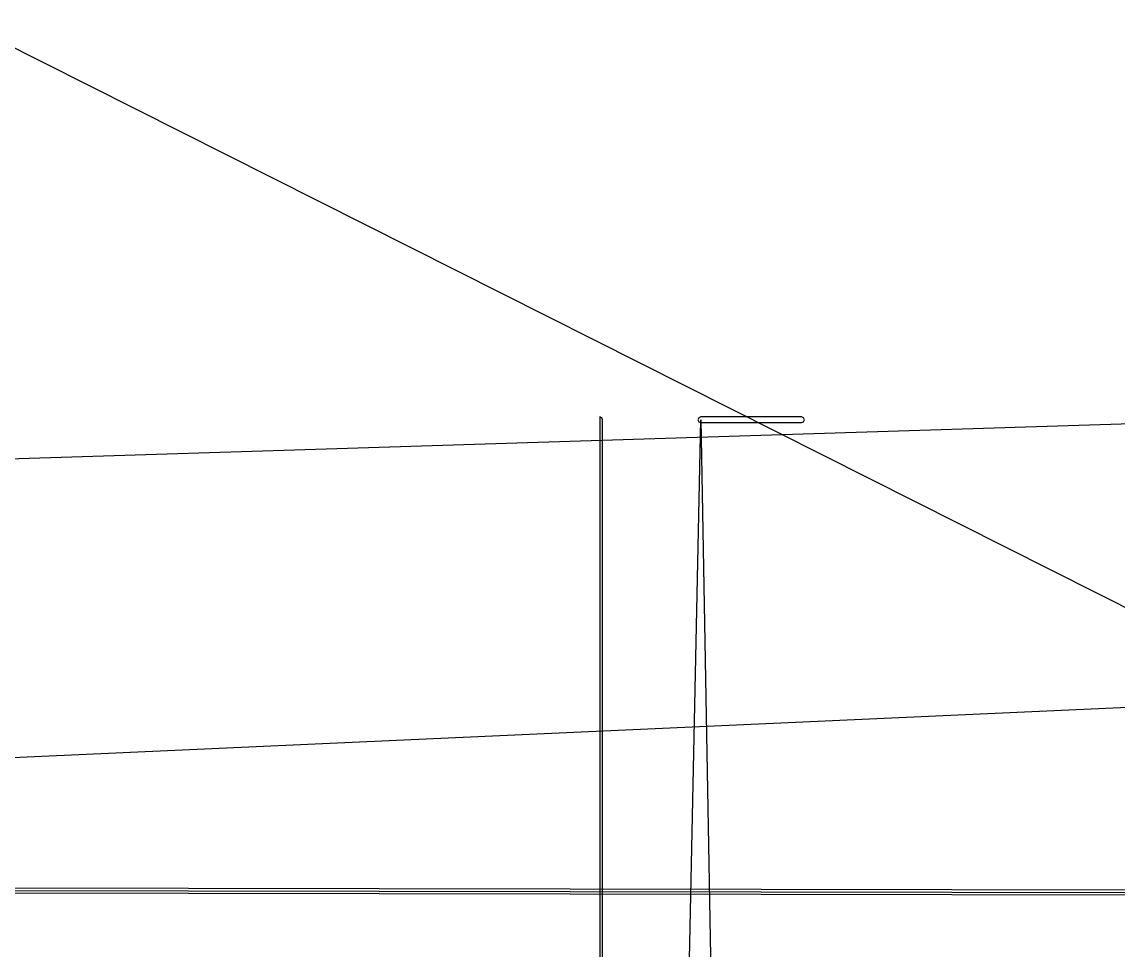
# Model space of a CAD drawing. Extents: x 0 to 334, y -361 to 120.
# Drawn here: x 121.96 to 144.98, y 69.29 to 88.8 of the extents above; entities that cross this region are included whole.
import ezdxf

# ---------------------------------------------------------------- set-up
doc = ezdxf.new("R2010")
doc.units = 0

msp = doc.modelspace()

# ---------------------------------------------------------------- linework, layer by layer
at = {"layer": 'Layer 1'}
for p, q in [((120.7, 88.7992), (156.95, 70.5492)), ((82.05, 78.3692), (289.68, 84.9092)), ((51.04, 70.1442), (277.05, 80.3642)), ((134.137426, 80.481626), (134.095, 80.4992)), ((134.095, 80.4992), (134.095, -9.3949)), ((134.095, -21.7549), (136.215, 80.4392)), ((134.155, 80.4392), (134.137426, 80.481626)), ((134.155, -21.7549), (134.155, 80.4392)), ((136.172574, 80.481626), (136.155, 80.4392)), ((136.155, 80.4392), (136.172574, 80.396774)), ((136.215, 80.4992), (136.172574, 80.481626)), ((136.172574, 80.396774), (136.215, 80.3792)), ((138.335, 80.4992), (136.215, 80.4992)), ((136.215, 80.4392), (138.335, -34.1749)), ((136.215, 80.3792), (138.335, 80.3792)), ((138.377426, 80.481626), (138.335, 80.4992)), ((138.335, 80.3792), (138.377426, 80.396774)), ((138.395, 80.4392), (138.377426, 80.481626)), ((138.377426, 80.396774), (138.395, 80.4392)), ((120.69993, 70.49919), (156.94993, 70.432187)), ((120.70002, 70.54919), (156.95002, 70.482187)), ((156.95011, 70.532187), (120.70011, 70.59919))]:
    msp.add_line(p, q, dxfattribs=at)

doc.saveas('drawing.dxf')
